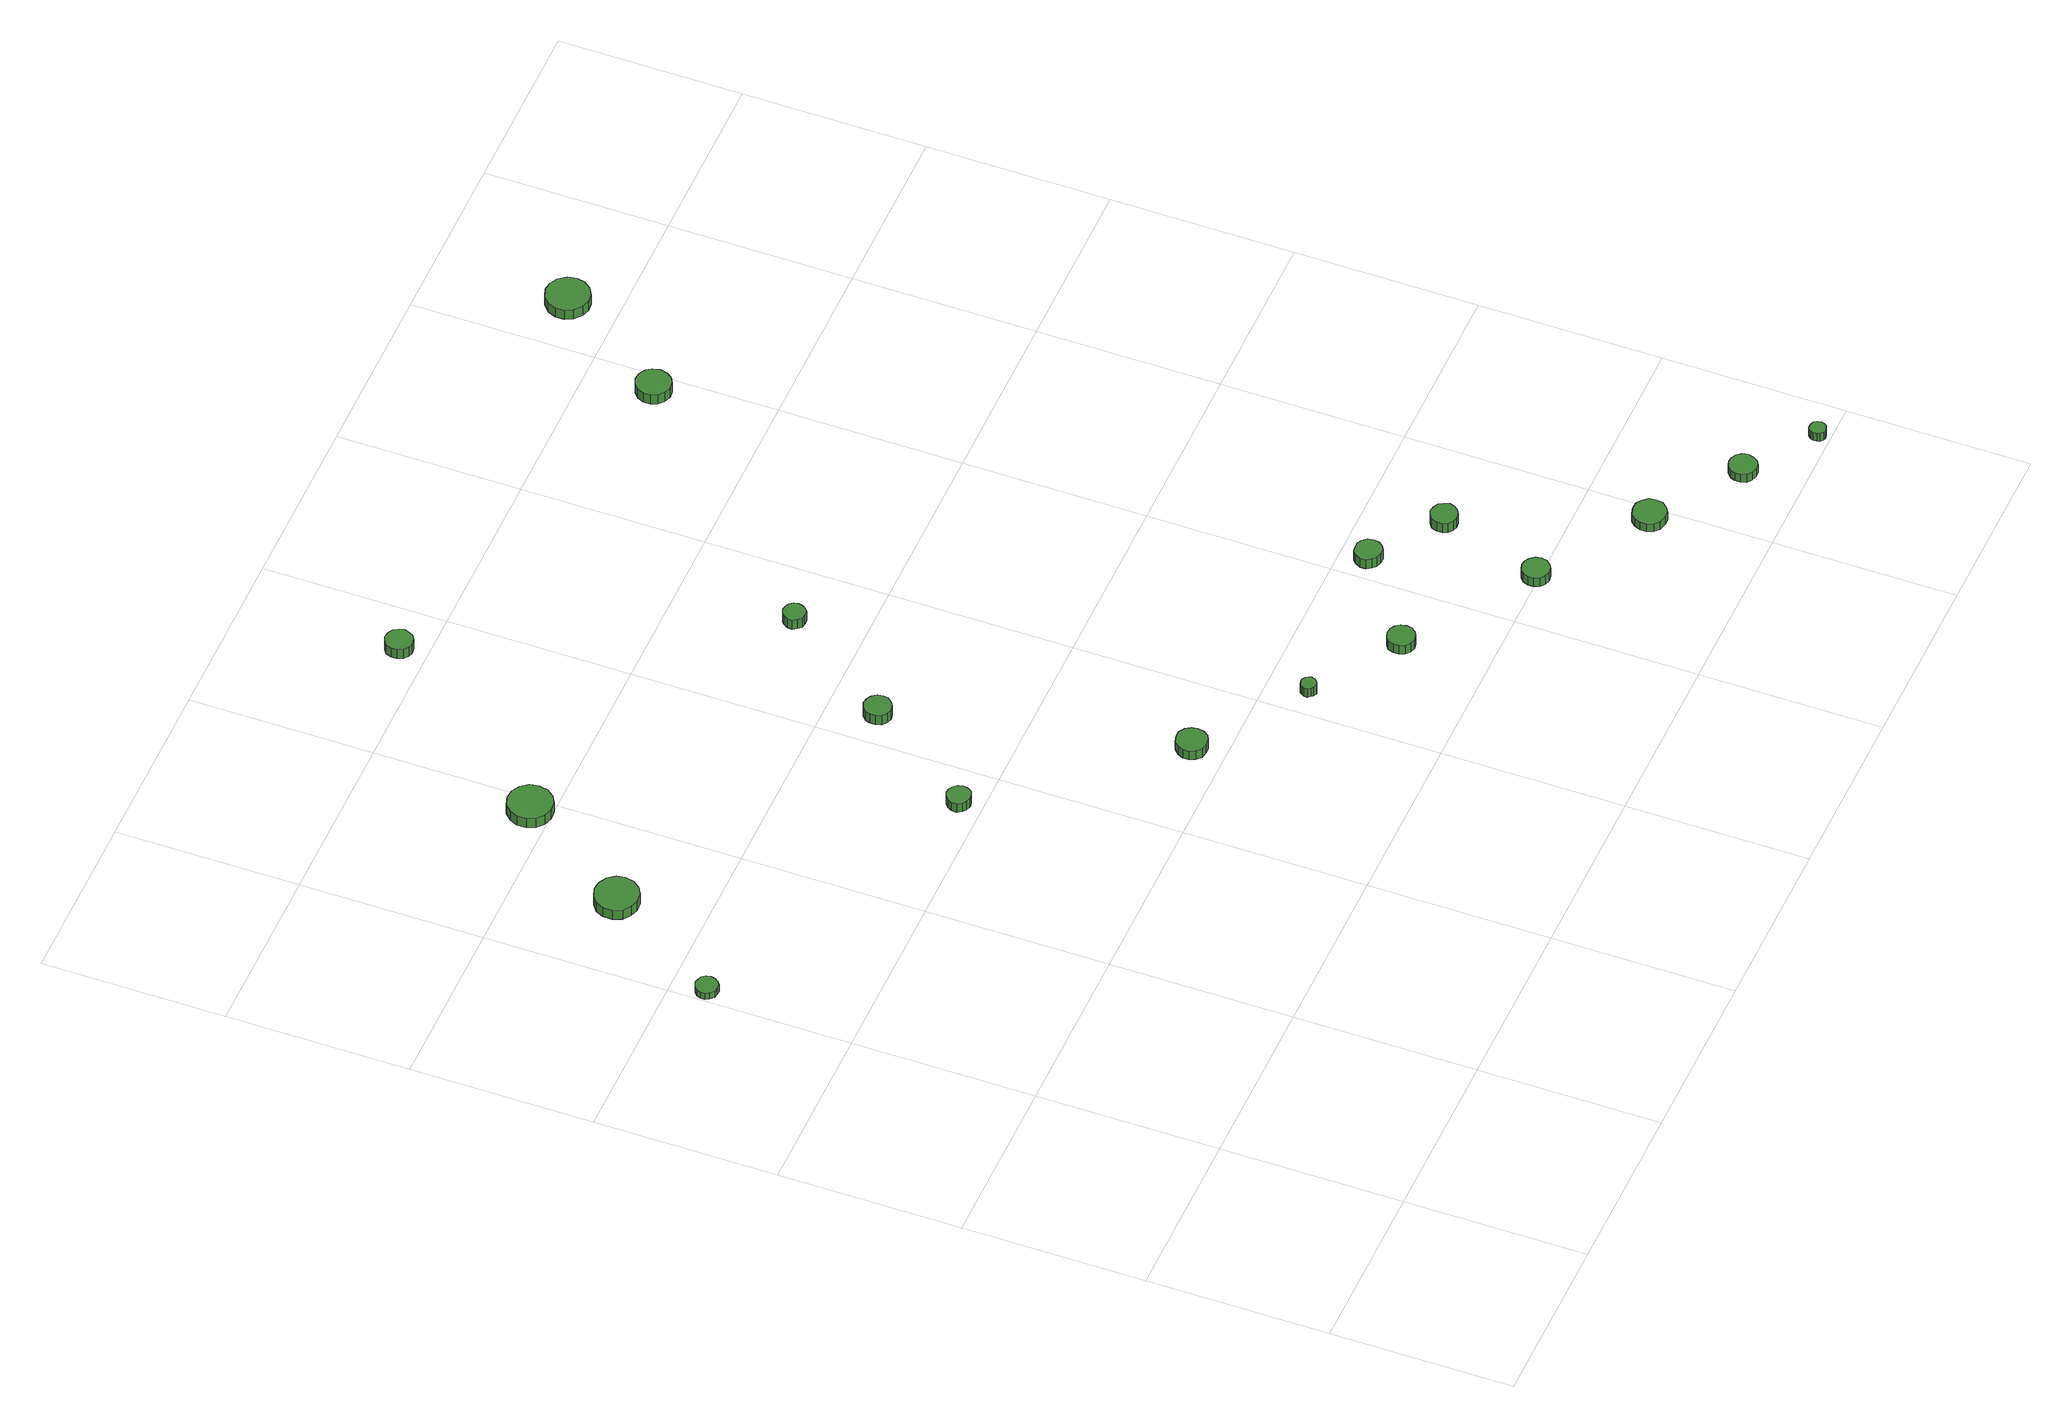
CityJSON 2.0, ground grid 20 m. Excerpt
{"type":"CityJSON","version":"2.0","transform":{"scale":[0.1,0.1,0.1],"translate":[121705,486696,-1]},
"CityObjects":{
"tree1":{"type":"SolitaryVegetationObject","attributes":{"function":"something"},"geometry":[{"type":"MultiSurface","lod":"1","boundaries":[[[0,1,2,3,4,5,6,7,8,9,10,11,12,13,14]],[[15,16,17,18,19,20,21,22,23,24,25,26,27,28,29]],[[0,29,28,1]],[[1,28,27,2]],[[2,27,26,3]],[[3,26,25,4]],[[4,25,24,5]],[[5,24,23,6]],[[6,23,22,7]],[[7,22,21,8]],[[8,21,20,9]],[[9,20,19,10]],[[10,19,18,11]],[[11,18,17,12]],[[12,17,16,13]],[[13,16,15,14]],[[14,15,29,0]]]}]},
"tree2":{"type":"SolitaryVegetationObject","attributes":{"function":"something"},"geometry":[{"type":"MultiSurface","lod":"1","boundaries":[[[30,31,32,33,34,35,36,37,38,39,40,41,42,43,44]],[[45,46,47,48,49,50,51,52,53,54,55,56,57,58,59]],[[30,59,58,31]],[[31,58,57,32]],[[32,57,56,33]],[[33,56,55,34]],[[34,55,54,35]],[[35,54,53,36]],[[36,53,52,37]],[[37,52,51,38]],[[38,51,50,39]],[[39,50,49,40]],[[40,49,48,41]],[[41,48,47,42]],[[42,47,46,43]],[[43,46,45,44]],[[44,45,59,30]]]}]},
"tree3":{"type":"SolitaryVegetationObject","attributes":{"function":"something"},"geometry":[{"type":"MultiSurface","lod":"1","boundaries":[[[60,61,62,63,64,65,66,67,68,69,70,71,72,73,74]],[[75,76,77,78,79,80,81,82,83,84,85,86,87,88,89]],[[60,89,88,61]],[[61,88,87,62]],[[62,87,86,63]],[[63,86,85,64]],[[64,85,84,65]],[[65,84,83,66]],[[66,83,82,67]],[[67,82,81,68]],[[68,81,80,69]],[[69,80,79,70]],[[70,79,78,71]],[[71,78,77,72]],[[72,77,76,73]],[[73,76,75,74]],[[74,75,89,60]]]}]},
"tree4":{"type":"SolitaryVegetationObject","attributes":{"function":"something"},"geometry":[{"type":"MultiSurface","lod":"1","boundaries":[[[90,91,92,93,94,95,96,97,98,99,100,101,102,103,104]],[[105,106,107,108,109,110,111,112,113,114,115,116,117,118,119]],[[90,119,118,91]],[[91,118,117,92]],[[92,117,116,93]],[[93,116,115,94]],[[94,115,114,95]],[[95,114,113,96]],[[96,113,112,97]],[[97,112,111,98]],[[98,111,110,99]],[[99,110,109,100]],[[100,109,108,101]],[[101,108,107,102]],[[102,107,106,103]],[[103,106,105,104]],[[104,105,119,90]]]}]},
"tree5":{"type":"SolitaryVegetationObject","attributes":{"function":"something"},"geometry":[{"type":"MultiSurface","lod":"1","boundaries":[[[120,121,122,123,124,125,126,127,128,129,130,131,132,133,134]],[[135,136,137,138,139,140,141,142,143,144,145,146,147,148,149]],[[120,149,148,121]],[[121,148,147,122]],[[122,147,146,123]],[[123,146,145,124]],[[124,145,144,125]],[[125,144,143,126]],[[126,143,142,127]],[[127,142,141,128]],[[128,141,140,129]],[[129,140,139,130]],[[130,139,138,131]],[[131,138,137,132]],[[132,137,136,133]],[[133,136,135,134]],[[134,135,149,120]]]}]},
"tree6":{"type":"SolitaryVegetationObject","attributes":{"function":"something"},"geometry":[{"type":"MultiSurface","lod":"1","boundaries":[[[150,151,152,153,154,155,156,157,158,159,160,161,162,163,164]],[[165,166,167,168,169,170,171,172,173,174,175,176,177,178,179]],[[150,179,178,151]],[[151,178,177,152]],[[152,177,176,153]],[[153,176,175,154]],[[154,175,174,155]],[[155,174,173,156]],[[156,173,172,157]],[[157,172,171,158]],[[158,171,170,159]],[[159,170,169,160]],[[160,169,168,161]],[[161,168,167,162]],[[162,167,166,163]],[[163,166,165,164]],[[164,165,179,150]]]}]},
"tree7":{"type":"SolitaryVegetationObject","attributes":{"function":"something"},"geometry":[{"type":"MultiSurface","lod":"1","boundaries":[[[180,181,182,183,184,185,186,187,188,189,190,191,192,193,194]],[[195,196,197,198,199,200,201,202,203,204,205,206,207,208,209]],[[180,209,208,181]],[[181,208,207,182]],[[182,207,206,183]],[[183,206,205,184]],[[184,205,204,185]],[[185,204,203,186]],[[186,203,202,187]],[[187,202,201,188]],[[188,201,200,189]],[[189,200,199,190]],[[190,199,198,191]],[[191,198,197,192]],[[192,197,196,193]],[[193,196,195,194]],[[194,195,209,180]]]}]},
"tree8":{"type":"SolitaryVegetationObject","attributes":{"function":"something"},"geometry":[{"type":"MultiSurface","lod":"1","boundaries":[[[210,211,212,213,214,215,216,217,218,219,220,221,222,223,224]],[[225,226,227,228,229,230,231,232,233,234,235,236,237,238,239]],[[210,239,238,211]],[[211,238,237,212]],[[212,237,236,213]],[[213,236,235,214]],[[214,235,234,215]],[[215,234,233,216]],[[216,233,232,217]],[[217,232,231,218]],[[218,231,230,219]],[[219,230,229,220]],[[220,229,228,221]],[[221,228,227,222]],[[222,227,226,223]],[[223,226,225,224]],[[224,225,239,210]]]}]},
"tree9":{"type":"SolitaryVegetationObject","attributes":{"function":"something"},"geometry":[{"type":"MultiSurface","lod":"1","boundaries":[[[240,241,242,243,244,245,246,247,248,249,250,251,252,253,254]],[[255,256,257,258,259,260,261,262,263,264,265,266,267,268,269]],[[240,269,268,241]],[[241,268,267,242]],[[242,267,266,243]],[[243,266,265,244]],[[244,265,264,245]],[[245,264,263,246]],[[246,263,262,247]],[[247,262,261,248]],[[248,261,260,249]],[[249,260,259,250]],[[250,259,258,251]],[[251,258,257,252]],[[252,257,256,253]],[[253,256,255,254]],[[254,255,269,240]]]}]},
"tree10":{"type":"SolitaryVegetationObject","attributes":{"function":"something"},"geometry":[{"type":"MultiSurface","lod":"1","boundaries":[[[270,271,272,273,274,275,276,277,278,279,280,281,282,283,284]],[[285,286,287,288,289,290,291,292,293,294,295,296,297,298,299]],[[270,299,298,271]],[[271,298,297,272]],[[272,297,296,273]],[[273,296,295,274]],[[274,295,294,275]],[[275,294,293,276]],[[276,293,292,277]],[[277,292,291,278]],[[278,291,290,279]],[[279,290,289,280]],[[280,289,288,281]],[[281,288,287,282]],[[282,287,286,283]],[[283,286,285,284]],[[284,285,299,270]]]}]},
"tree11":{"type":"SolitaryVegetationObject","attributes":{"function":"something"},"geometry":[{"type":"MultiSurface","lod":"1","boundaries":[[[300,301,302,303,304,305,306,307,308,309,310,311,312,313,314]],[[315,316,317,318,319,320,321,322,323,324,325,326,327,328,329]],[[300,329,328,301]],[[301,328,327,302]],[[302,327,326,303]],[[303,326,325,304]],[[304,325,324,305]],[[305,324,323,306]],[[306,323,322,307]],[[307,322,321,308]],[[308,321,320,309]],[[309,320,319,310]],[[310,319,318,311]],[[311,318,317,312]],[[312,317,316,313]],[[313,316,315,314]],[[314,315,329,300]]]}]},
"tree12":{"type":"SolitaryVegetationObject","attributes":{"function":"something"},"geometry":[{"type":"MultiSurface","lod":"1","boundaries":[[[330,331,332,333,334,335,336,337,338,339,340,341,342,343,344]],[[345,346,347,348,349,350,351,352,353,354,355,356,357,358,359]],[[330,359,358,331]],[[331,358,357,332]],[[332,357,356,333]],[[333,356,355,334]],[[334,355,354,335]],[[335,354,353,336]],[[336,353,352,337]],[[337,352,351,338]],[[338,351,350,339]],[[339,350,349,340]],[[340,349,348,341]],[[341,348,347,342]],[[342,347,346,343]],[[343,346,345,344]],[[344,345,359,330]]]}]},
"tree13":{"type":"SolitaryVegetationObject","attributes":{"function":"something"},"geometry":[{"type":"MultiSurface","lod":"1","boundaries":[[[360,361,362,363,364,365,366,367,368,369,370,371,372,373,374]],[[375,376,377,378,379,380,381,382,383,384,385,386,387,388,389]],[[360,389,388,361]],[[361,388,387,362]],[[362,387,386,363]],[[363,386,385,364]],[[364,385,384,365]],[[365,384,383,366]],[[366,383,382,367]],[[367,382,381,368]],[[368,381,380,369]],[[369,380,379,370]],[[370,379,378,371]],[[371,378,377,372]],[[372,377,376,373]],[[373,376,375,374]],[[374,375,389,360]]]}]},
"tree14":{"type":"SolitaryVegetationObject","attributes":{"function":"something"},"geometry":[{"type":"MultiSurface","lod":"1","boundaries":[[[390,391,392,393,394,395,396,397,398,399,400,401,402,403,404]],[[405,406,407,408,409,410,411,412,413,414,415,416,417,418,419]],[[390,419,418,391]],[[391,418,417,392]],[[392,417,416,393]],[[393,416,415,394]],[[394,415,414,395]],[[395,414,413,396]],[[396,413,412,397]],[[397,412,411,398]],[[398,411,410,399]],[[399,410,409,400]],[[400,409,408,401]],[[401,408,407,402]],[[402,407,406,403]],[[403,406,405,404]],[[404,405,419,390]]]}]},
"tree15":{"type":"SolitaryVegetationObject","attributes":{"function":"something"},"geometry":[{"type":"MultiSurface","lod":"1","boundaries":[[[420,421,422,423,424,425,426,427,428,429,430,431,432,433,434]],[[435,436,437,438,439,440,441,442,443,444,445,446,447,448,449]],[[420,449,448,421]],[[421,448,447,422]],[[422,447,446,423]],[[423,446,445,424]],[[424,445,444,425]],[[425,444,443,426]],[[426,443,442,427]],[[427,442,441,428]],[[428,441,440,429]],[[429,440,439,430]],[[430,439,438,431]],[[431,438,437,432]],[[432,437,436,433]],[[433,436,435,434]],[[434,435,449,420]]]}]},
"tree16":{"type":"SolitaryVegetationObject","attributes":{"function":"something"},"geometry":[{"type":"MultiSurface","lod":"1","boundaries":[[[450,451,452,453,454,455,456,457,458,459,460,461,462,463,464]],[[465,466,467,468,469,470,471,472,473,474,475,476,477,478,479]],[[450,479,478,451]],[[451,478,477,452]],[[452,477,476,453]],[[453,476,475,454]],[[454,475,474,455]],[[455,474,473,456]],[[456,473,472,457]],[[457,472,471,458]],[[458,471,470,459]],[[459,470,469,460]],[[460,469,468,461]],[[461,468,467,462]],[[462,467,466,463]],[[463,466,465,464]],[[464,465,479,450]]]}]},
"tree17":{"type":"SolitaryVegetationObject","attributes":{"function":"something"},"geometry":[{"type":"MultiSurface","lod":"1","boundaries":[[[480,481,482,483,484,485,486,487,488,489,490,491,492,493,494]],[[495,496,497,498,499,500,501,502,503,504,505,506,507,508,509]],[[480,509,508,481]],[[481,508,507,482]],[[482,507,506,483]],[[483,506,505,484]],[[484,505,504,485]],[[485,504,503,486]],[[486,503,502,487]],[[487,502,501,488]],[[488,501,500,489]],[[489,500,499,490]],[[490,499,498,491]],[[491,498,497,492]],[[492,497,496,493]],[[493,496,495,494]],[[494,495,509,480]]]}]},
"tree18":{"type":"SolitaryVegetationObject","attributes":{"function":"something"},"geometry":[{"type":"MultiSurface","lod":"1","boundaries":[[[510,511,512,513,514,515,516,517,518,519,520,521,522,523,524]],[[525,526,527,528,529,530,531,532,533,534,535,536,537,538,539]],[[510,539,538,511]],[[511,538,537,512]],[[512,537,536,513]],[[513,536,535,514]],[[514,535,534,515]],[[515,534,533,516]],[[516,533,532,517]],[[517,532,531,518]],[[518,531,530,519]],[[519,530,529,520]],[[520,529,528,521]],[[521,528,527,522]],[[522,527,526,523]],[[523,526,525,524]],[[524,525,539,510]]]}]}
},
"vertices":[
[26,763,17],[25,768,17],[22,772,17],[18,774,17],[13,775,17],[8,773,17],[4,770,17],[2,765,17],[2,760,17],[4,756,17],[8,752,17],[13,751,17],[18,751,17],[22,754,17],[25,758,17],[25,758,8],[22,754,8],[18,751,8],[13,751,8],[8,752,8],[4,756,8],[2,760,8],[2,765,8],[4,770,8],[8,773,8],[13,775,8],[18,774,8],[22,772,8],[25,768,8],[26,763,8],
[120,894,21],[118,903,21],[112,911,21],[103,916,21],[93,917,21],[84,914,21],[76,908,21],[72,899,21],[72,889,21],[76,879,21],[84,873,21],[93,870,21],[103,871,21],[112,876,21],[118,884,21],[118,884,8],[112,876,8],[103,871,8],[93,870,8],[84,873,8],[76,879,8],[72,889,8],[72,899,8],[76,908,8],[84,914,8],[93,917,8],[103,916,8],[112,911,8],[118,903,8],[120,894,8],
[201,1020,28],[199,1030,28],[193,1038,28],[184,1043,28],[174,1044,28],[164,1041,28],[157,1034,28],[153,1025,28],[153,1015,28],[157,1006,28],[164,999,28],[174,996,28],[184,997,28],[193,1002,28],[199,1010,28],[199,1010,15],[193,1002,15],[184,997,15],[174,996,15],[164,999,15],[157,1006,15],[153,1015,15],[153,1025,15],[157,1034,15],[164,1041,15],[174,1044,15],[184,1043,15],[193,1038,15],[199,1030,15],[201,1020,15],
[368,626,19],[367,631,19],[364,635,19],[359,638,19],[354,639,19],[349,637,19],[345,633,19],[342,629,19],[342,623,19],[345,618,19],[349,615,19],[354,613,19],[359,614,19],[364,616,19],[367,621,19],[367,621,7],[364,616,7],[359,614,7],[354,613,7],[349,615,7],[345,618,7],[342,623,7],[342,629,7],[345,633,7],[349,637,7],[354,639,7],[359,638,7],[364,635,7],[367,631,7],[368,626,7],
[531,437,19],[530,443,19],[526,449,19],[520,453,19],[513,453,19],[506,451,19],[501,446,19],[498,440,19],[498,433,19],[501,427,19],[506,422,19],[513,420,19],[520,421,19],[526,424,19],[530,430,19],[530,430,7],[526,424,7],[520,421,7],[513,420,7],[506,422,7],[501,427,7],[498,433,7],[498,440,7],[501,446,7],[506,451,7],[513,453,7],[520,453,7],[526,449,7],[530,443,7],[531,437,7],
[455,748,20],[454,754,20],[450,759,20],[445,762,20],[439,763,20],[433,761,20],[428,756,20],[426,751,20],[426,745,20],[428,739,20],[433,735,20],[439,733,20],[445,734,20],[450,737,20],[454,742,20],[454,742,7],[450,737,7],[445,734,7],[439,733,7],[433,735,7],[428,739,7],[426,745,7],[426,751,7],[428,756,7],[433,761,7],[439,763,7],[445,762,7],[450,759,7],[454,754,7],[455,748,7],
[353,1227,30],[351,1233,30],[348,1238,30],[343,1241,30],[336,1242,30],[331,1240,30],[326,1236,30],[324,1230,30],[324,1224,30],[326,1218,30],[331,1214,30],[336,1212,30],[343,1213,30],[348,1216,30],[351,1221,30],[351,1221,17],[348,1216,17],[343,1213,17],[336,1212,17],[331,1214,17],[326,1218,17],[324,1224,17],[324,1230,17],[326,1236,17],[331,1240,17],[336,1242,17],[343,1241,17],[348,1238,17],[351,1233,17],[353,1227,17],
[641,357,19],[640,360,19],[638,363,19],[635,365,19],[632,365,19],[628,364,19],[626,362,19],[624,359,19],[624,355,19],[626,352,19],[628,350,19],[632,348,19],[635,349,19],[638,351,19],[640,353,19],[640,353,7],[638,351,7],[635,349,7],[632,348,7],[628,350,7],[626,352,7],[624,355,7],[624,359,7],[626,362,7],[628,364,7],[632,365,7],[635,365,7],[638,363,7],[640,360,7],[641,357,7],
[540,874,24],[539,879,24],[536,883,24],[532,885,24],[527,886,24],[522,884,24],[519,881,24],[516,876,24],[516,871,24],[519,867,24],[522,863,24],[527,862,24],[532,862,24],[536,865,24],[539,869,24],[539,869,11],[536,865,11],[532,862,11],[527,862,11],[522,863,11],[519,867,11],[516,871,11],[516,876,11],[519,881,11],[522,884,11],[527,886,11],[532,885,11],[536,883,11],[539,879,11],[540,874,11],
[744,295,19],[743,301,19],[739,306,19],[734,309,19],[728,310,19],[722,308,19],[717,304,19],[715,298,19],[715,292,19],[717,286,19],[722,282,19],[728,280,19],[734,281,19],[739,284,19],[743,289,19],[743,289,7],[739,284,7],[734,281,7],[728,280,7],[722,282,7],[717,286,7],[715,292,7],[715,298,7],[717,304,7],[722,308,7],[728,310,7],[734,309,7],[739,306,7],[743,301,7],[744,295,7],
[882,204,20],[881,210,20],[877,215,20],[872,218,20],[866,219,20],[860,217,20],[855,213,20],[853,207,20],[853,201,20],[855,195,20],[860,191,20],[866,189,20],[872,190,20],[877,193,20],[881,198,20],[881,198,8],[877,193,8],[872,190,8],[866,189,8],[860,191,8],[855,195,8],[853,201,8],[853,207,8],[855,213,8],[860,217,8],[866,219,8],[872,218,8],[877,215,8],[881,210,8],[882,204,8],
[842,370,21],[841,376,21],[837,381,21],[832,384,21],[826,384,21],[820,383,21],[816,379,21],[813,373,21],[813,367,21],[816,362,21],[820,358,21],[826,356,21],[832,356,21],[837,359,21],[841,364,21],[841,364,8],[837,359,8],[832,356,8],[826,356,8],[820,358,8],[816,362,8],[813,367,8],[813,373,8],[816,379,8],[820,383,8],[826,384,8],[832,384,8],[837,381,8],[841,376,8],[842,370,8],
[919,318,20],[917,324,20],[914,329,20],[908,332,20],[902,333,20],[897,331,20],[892,327,20],[890,321,20],[890,315,20],[892,310,20],[897,306,20],[902,304,20],[908,305,20],[914,308,20],[917,312,20],[917,312,7],[914,308,7],[908,305,7],[902,304,7],[897,306,7],[892,310,7],[890,315,7],[890,321,7],[892,327,7],[897,331,7],[902,333,7],[908,332,7],[914,329,7],[917,324,7],[919,318,7],
[1002,128,19],[1001,135,19],[996,141,19],[990,145,19],[983,145,19],[975,143,19],[970,138,19],[967,131,19],[967,124,19],[970,117,19],[975,112,19],[983,110,19],[990,110,19],[996,114,19],[1001,120,19],[1001,120,8],[996,114,8],[990,110,8],[983,110,8],[975,112,8],[970,117,8],[967,124,8],[967,131,8],[970,138,8],[975,143,8],[983,145,8],[990,145,8],[996,141,8],[1001,135,8],[1002,128,8],
[1096,65,19],[1095,71,19],[1091,76,19],[1086,79,19],[1080,80,19],[1074,78,19],[1069,73,19],[1067,68,19],[1067,62,19],[1069,56,19],[1074,52,19],[1080,50,19],[1086,50,19],[1091,53,19],[1095,59,19],[1095,59,8],[1091,53,8],[1086,50,8],[1080,50,8],[1074,52,8],[1069,56,8],[1067,62,8],[1067,68,8],[1069,73,8],[1074,78,8],[1080,80,8],[1086,79,8],[1091,76,8],[1095,71,8],[1096,65,8],
[794,1126,24],[792,1134,24],[788,1140,24],[781,1144,24],[773,1145,24],[766,1142,24],[760,1137,24],[757,1130,24],[757,1122,24],[760,1115,24],[766,1110,24],[773,1107,24],[781,1108,24],[788,1112,24],[792,1118,24],[792,1118,11],[788,1112,11],[781,1108,11],[773,1107,11],[766,1110,11],[760,1115,11],[757,1122,11],[757,1130,11],[760,1137,11],[766,1142,11],[773,1145,11],[781,1144,11],[788,1140,11],[792,1134,11],[794,1126,11],
[1166,14,19],[1165,18,19],[1163,21,19],[1160,22,19],[1156,23,19],[1153,22,19],[1150,19,19],[1149,16,19],[1149,12,19],[1150,9,19],[1153,6,19],[1156,5,19],[1160,6,19],[1163,7,19],[1165,10,19],[1165,10,8],[1163,7,8],[1160,6,8],[1156,5,8],[1153,6,8],[1150,9,8],[1149,12,8],[1149,16,8],[1150,19,8],[1153,22,8],[1156,23,8],[1160,22,8],[1163,21,8],[1165,18,8],[1166,14,8],
[885,1253,21],[883,1263,21],[877,1271,21],[868,1276,21],[859,1277,21],[850,1274,21],[842,1267,21],[838,1258,21],[838,1248,21],[842,1240,21],[850,1233,21],[859,1230,21],[868,1231,21],[877,1236,21],[883,1244,21],[883,1244,8],[877,1236,8],[868,1231,8],[859,1230,8],[850,1233,8],[842,1240,8],[838,1248,8],[838,1258,8],[842,1267,8],[850,1274,8],[859,1277,8],[868,1276,8],[877,1271,8],[883,1263,8],[885,1253,8]
]}
